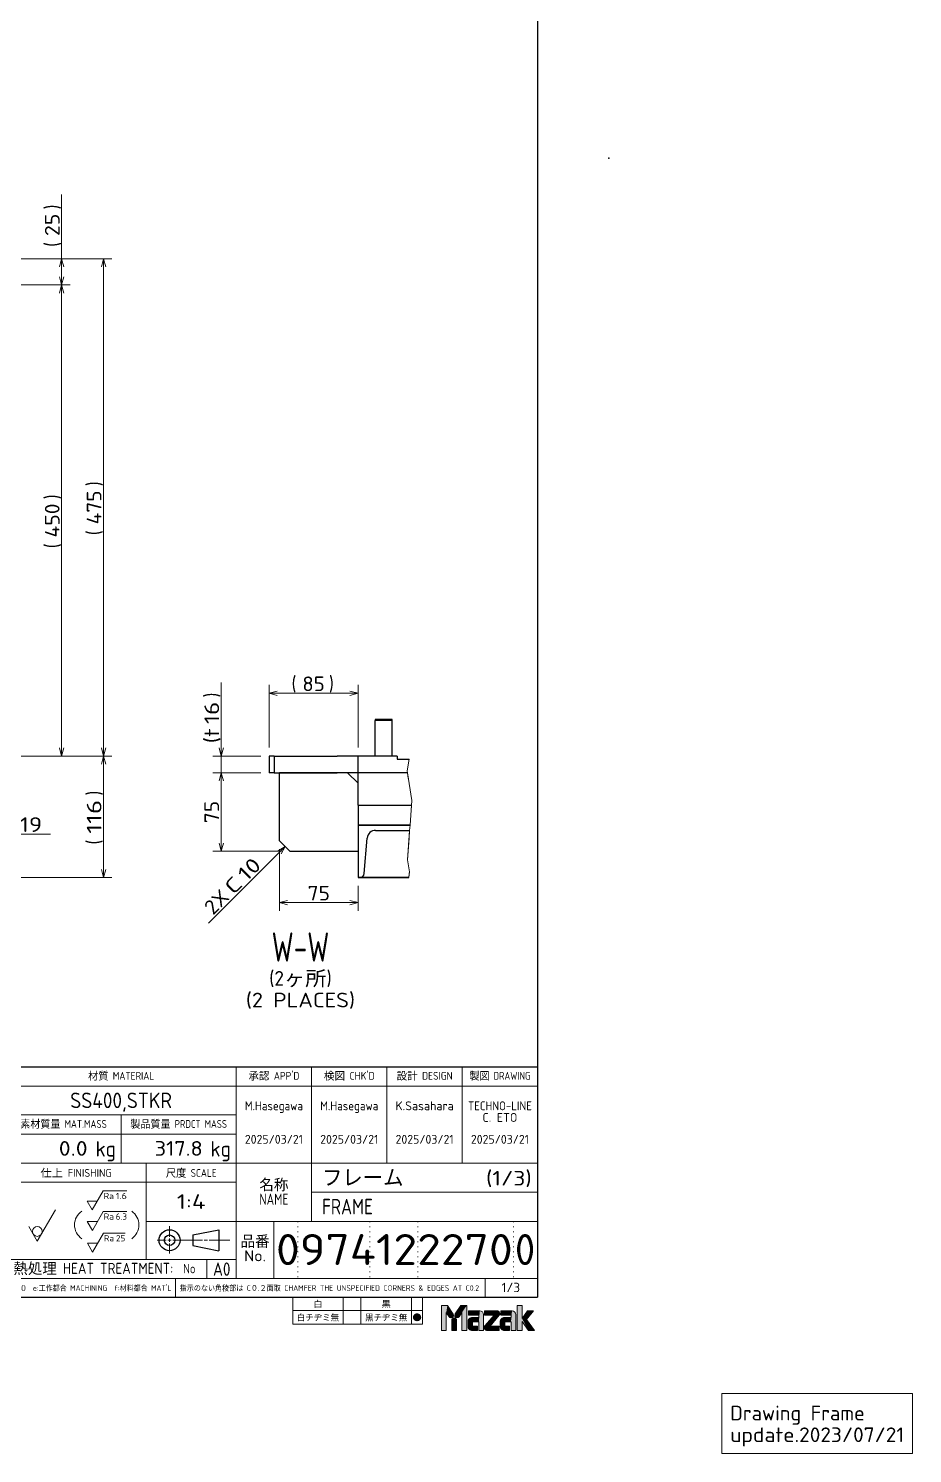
# Model space of a CAD drawing. Extents: x 0 to 1254, y -12 to 833.
# Drawn here: x 1042.4 to 1253.6, y -12.4 to 328 of the extents above; entities that cross this region are included whole.
import ezdxf
from ezdxf.enums import TextEntityAlignment as Align

# ---------------------------------------------------------------- set-up
doc = ezdxf.new("R2010")
doc.units = 0
doc.linetypes.add('DOT', pattern=[3.5, 0.5, -3])
doc.layers.get('0').update_dxf_attribs({"lineweight": 13})
doc.styles.get("Standard").update_dxf_attribs({"font": 'isocp.shx'})
doc.dimstyles.get("Standard").update_dxf_attribs({"dimtxt": 2.5, "dimasz": 2.5, "dimexe": 1.25, "dimexo": 0.625, "dimtad": 1, "dimcen": 2.5, "dimadec": 0, "dimazin": 0, "dimtfac": 1, "dimtmove": 0, "dimatfit": 0, "dimfxl": 1, "dimarcsym": 0})

# ---------------------------------------------------------------- blocks, each defined once
blk = doc.blocks.new('*D346')
at = {"color": 7, "lineweight": 13}
for p, q in [((1030.298402, 132.706496), (1030.298402, 147.456496)), ((994.798402, 142.456496), (1032.298402, 142.456496)), ((1030.298402, 140.081496), (1035.377503, 135.575028)), ((994.798402, 137.706496), (1032.298402, 137.706496)), ((1035.377503, 135.575028), (1047.652589, 135.575028))]:
    blk.add_line(p, q, dxfattribs=at)
for points in [[(1029.780763, 144.388348), (1030.298402, 142.456496), (1030.816041, 144.388348)], [(1030.816041, 135.774643), (1030.298402, 137.706496), (1029.780763, 135.774643)]]:
    blk.add_lwpolyline(points, dxfattribs=at)
for s, width, p, p2 in [('t', 1.09248, (1037.477601, 136.075028), (1039.298402, 136.075028)), ('19', 0.892365, (1040.298402, 136.075028), (1045.652589, 136.075028))]:
    blk.add_text(s, height=3.5, dxfattribs=dict(at, width=width)).set_placement(p, p2, align=Align.FIT)
blk = doc.blocks.new('*D365')
at = {"color": 7, "lineweight": 13}
for p, q in [((899.798402, 272.956496), (1062.298402, 272.956496)), ((1060.298402, 154.206496), (1060.298402, 272.956496)), ((909.798402, 154.206496), (1062.298402, 154.206496))]:
    blk.add_line(p, q, dxfattribs=at)
for points in [[(1060.816041, 271.024641), (1060.298402, 272.956496), (1059.780763, 271.024641)], [(1059.780763, 156.138346), (1060.298402, 154.206496), (1060.816041, 156.138346)]]:
    blk.add_lwpolyline(points, dxfattribs=at)
for s, p in [(')', (1059.798402, 218.64089)), ('(', (1059.798402, 206.944067))]:
    blk.add_text(s, height=3.5, rotation=90.000003, dxfattribs=at).set_placement(p)
at = {"color": 7, "lineweight": 13, "width": 0.854609}
blk.add_text('475', height=3.5, rotation=90, dxfattribs=at).set_placement((1059.798402, 209.522101), (1059.798402, 217.64089), align=Align.FIT)
blk = doc.blocks.new('*D366')
at = {"color": 7, "lineweight": 13}
for p, q in [((909.798402, 154.206496), (1062.298402, 154.206496)), ((1060.298402, 125.206496), (1060.298402, 154.206496)), ((972.298402, 125.206496), (1062.298402, 125.206496))]:
    blk.add_line(p, q, dxfattribs=at)
for points in [[(1060.816041, 152.274645), (1060.298402, 154.206496), (1059.780763, 152.274645)], [(1059.780763, 127.138347), (1060.298402, 125.206496), (1060.816041, 127.138347)]]:
    blk.add_lwpolyline(points, dxfattribs=at)
for s, p in [(')', (1059.798402, 144.765888)), ('(', (1059.798402, 133.069067))]:
    blk.add_text(s, height=3.5, rotation=90.000003, dxfattribs=at).set_placement(p)
at = {"color": 7, "lineweight": 13, "width": 0.854609}
blk.add_text('116', height=3.5, rotation=90, dxfattribs=at).set_placement((1059.798402, 135.647103), (1059.798402, 143.765888), align=Align.FIT)
blk = doc.blocks.new('*D367')
at = {"color": 7, "lineweight": 13}
for p, q in [((906.048402, 266.706496), (1052.298402, 266.706496)), ((1050.298402, 154.206496), (1050.298402, 266.706496)), ((909.798402, 154.206496), (1052.298402, 154.206496))]:
    blk.add_line(p, q, dxfattribs=at)
for points in [[(1050.816041, 264.774641), (1050.298402, 266.706496), (1049.780763, 264.774641)], [(1049.780763, 156.138346), (1050.298402, 154.206496), (1050.816041, 156.138346)]]:
    blk.add_lwpolyline(points, dxfattribs=at)
for s, p in [(')', (1049.798402, 215.51589)), ('(', (1049.798402, 203.819067))]:
    blk.add_text(s, height=3.5, rotation=90.000003, dxfattribs=at).set_placement(p)
at = {"color": 7, "lineweight": 13, "width": 0.854609}
blk.add_text('450', height=3.5, rotation=90, dxfattribs=at).set_placement((1049.798402, 206.397101), (1049.798402, 214.51589), align=Align.FIT)
blk = doc.blocks.new('*D368')
at = {"color": 7, "lineweight": 13}
for p, q in [((1050.298402, 266.706496), (1050.298402, 288.31346)), ((899.798402, 272.956496), (1052.298402, 272.956496)), ((906.048402, 266.706496), (1052.298402, 266.706496))]:
    blk.add_line(p, q, dxfattribs=at)
for points in [[(1050.816041, 271.024641), (1050.298402, 272.956496), (1049.780763, 271.024641)], [(1049.780763, 268.63835), (1050.298402, 266.706496), (1050.816041, 268.63835)]]:
    blk.add_lwpolyline(points, dxfattribs=at)
for s, p in [(')', (1049.798402, 284.735426)), ('(', (1049.798402, 275.803206))]:
    blk.add_text(s, height=3.5, rotation=90.000003, dxfattribs=at).set_placement(p)
at = {"color": 7, "lineweight": 13, "width": 0.868247}
blk.add_text('25', height=3.5, rotation=90, dxfattribs=at).set_placement((1049.798402, 278.381239), (1049.798402, 283.735426), align=Align.FIT)
blk = doc.blocks.new('*D382')
at = {"color": 7, "lineweight": 13}
for p, q in [((1099.843994, 156.206496), (1099.843994, 171.206496)), ((1121.093994, 156.206496), (1121.093994, 171.206496)), ((1099.843994, 169.206496), (1121.093994, 169.206496))]:
    blk.add_line(p, q, dxfattribs=at)
for points in [[(1101.775848, 169.724135), (1099.843994, 169.206496), (1101.775848, 168.688856)], [(1119.16214, 168.688856), (1121.093994, 169.206496), (1119.16214, 169.724135)]]:
    blk.add_lwpolyline(points, dxfattribs=at)
for s, p in [('(', (1105.213867, 169.706496)), (')', (1114.146088, 169.706496))]:
    blk.add_text(s, height=3.5, dxfattribs=at).set_placement(p)
at = {"color": 7, "lineweight": 13, "width": 0.868247}
blk.add_text('85', height=3.5, dxfattribs=at).set_placement((1107.791901, 169.706496), (1113.146088, 169.706496), align=Align.FIT)
blk = doc.blocks.new('*D383')
at = {"color": 7, "lineweight": 13}
for p, q in [((1102.343994, 131.956496), (1102.343994, 117.206496)), ((1121.093994, 123.206496), (1121.093994, 117.206496)), ((1102.343994, 119.206496), (1121.093994, 119.206496))]:
    blk.add_line(p, q, dxfattribs=at)
for points in [[(1104.275848, 119.724134), (1102.343994, 119.206496), (1104.275848, 118.688857)], [(1119.16214, 118.688857), (1121.093994, 119.206496), (1119.16214, 119.724134)]]:
    blk.add_lwpolyline(points, dxfattribs=at)
at = {"color": 7, "lineweight": 13, "width": 0.868247}
blk.add_text('75', height=3.5, dxfattribs=at).set_placement((1109.041901, 119.706496), (1114.396088, 119.706496), align=Align.FIT)
blk = doc.blocks.new('*D385')
at = {"color": 7, "lineweight": 13}
for p, q in [((1097.843994, 150.206496), (1086.403931, 150.206496)), ((1088.403931, 131.456496), (1088.403931, 150.206496)), ((1102.843994, 131.456496), (1086.403931, 131.456496))]:
    blk.add_line(p, q, dxfattribs=at)
for points in [[(1088.92157, 148.274643), (1088.403931, 150.206496), (1087.886292, 148.274643)], [(1087.886292, 133.388347), (1088.403931, 131.456496), (1088.92157, 133.388347)]]:
    blk.add_lwpolyline(points, dxfattribs=at)
at = {"color": 7, "lineweight": 13, "width": 0.868247}
blk.add_text('75', height=3.5, rotation=90, dxfattribs=at).set_placement((1087.903931, 138.1544), (1087.903931, 143.508591), align=Align.FIT)
blk = doc.blocks.new('*D386')
at = {"color": 7, "lineweight": 13}
for p, q in [((1088.403931, 145.206496), (1088.403931, 171.763048)), ((1097.843994, 154.206496), (1086.403931, 154.206496)), ((1097.843994, 150.206496), (1086.403931, 150.206496))]:
    blk.add_line(p, q, dxfattribs=at)
for points in [[(1087.886292, 156.138346), (1088.403931, 154.206496), (1088.92157, 156.138346)], [(1088.92157, 148.274643), (1088.403931, 150.206496), (1087.886292, 148.274643)]]:
    blk.add_lwpolyline(points, dxfattribs=at)
blk.add_text(')', height=3.5, rotation=90.000003, dxfattribs=at).set_placement((1087.903931, 168.185015))
for s, width, p, p2 in [('16', 0.868247, (1087.903931, 161.830824), (1087.903931, 167.185011)), ('(t', 0.893461, (1087.903931, 157.256979), (1087.903931, 160.830824))]:
    blk.add_text(s, height=3.5, rotation=90, dxfattribs=dict(at, width=width)).set_placement(p, p2, align=Align.FIT)

msp = doc.modelspace()

# ---------------------------------------------------------------- linework, layer by layer
at = {"color": 7, "lineweight": 25}
for p, q in [((1164, 816), (1164, 25)), ((1125.219, 162.9565), (1125.219, 162.7065)), ((1129.219, 162.9565), (1125.219, 162.9565)), ((1129.219, 162.7065), (1125.219, 162.7065)), ((1125.219, 154.2065), (1125.219, 162.7065)), ((1129.219, 162.7065), (1129.219, 162.9565)), ((1129.219, 154.2065), (1129.219, 162.7065)), ((1101.094, 154.2065), (1099.844, 154.2065)), ((1099.844, 154.2065), (1099.844, 150.2065)), ((1101.094, 154.2065), (1116.094, 154.2065)), ((1101.094, 154.2065), (1101.094, 150.2065)), ((1121.094, 154.2065), (1116.094, 154.2065)), ((1121.094, 150.2065), (1121.094, 154.2065)), ((1130.469, 154.2065), (1121.094, 154.2065)), ((1130.469, 154.2065), (1130.469, 153.4565)), ((1130.469, 153.4565), (1133.3203, 153.4565)), ((1101.094, 150.2065), (1099.844, 150.2065)), ((1101.094, 150.2065), (1116.094, 150.2065)), ((1118.594, 150.2065), (1102.344, 150.2065)), ((1102.344, 133.9565), (1102.344, 150.2065)), ((1121.094, 150.2065), (1116.094, 150.2065)), ((1121.094, 147.7065), (1118.594, 150.2065)), ((1132.8832, 150.2065), (1121.094, 150.2065)), ((1121.094, 142.4565), (1121.094, 150.2065)), ((1132.8832, 150.2065), (1121.094, 150.2065)), ((1121.094, 142.4565), (1121.094, 150.2065)), ((1121.094, 142.4565), (1121.094, 137.7065)), ((1121.094, 142.4565), (1133.8934, 142.4565)), ((1121.094, 137.7065), (1133.5259, 137.7065)), ((1121.094, 137.7065), (1121.094, 125.2065)), ((1133.5259, 137.7065), (1121.094, 137.7065)), ((1125.2585, 136.4562), (1125.2938, 136.4565)), ((1125.2938, 136.4565), (1133.4291, 136.4565)), ((1125.2938, 136.4565), (1133.4291, 136.4565)), ((1102.344, 133.9565), (1104.844, 131.4565)), ((1122.5567, 126.1193), (1123.3014, 134.6308)), ((1122.5567, 126.1193), (1123.3014, 134.6308)), ((1104.844, 131.4565), (1121.094, 131.4565)), ((1133.2587, 125.2065), (1121.094, 125.2065)), ((1121.094, 125.2065), (1133.2587, 125.2065)), ((1121.094, 125.2065), (1121.5605, 125.2065)), ((1121.094, 125.2065), (1121.5605, 125.2065)), ((1121.5605, 125.2065), (1133.2587, 125.2065)), ((957, 80), (1164, 80)), ((1081.6228, 39.8228), (1087.8108, 41.0726)), ((1087.8108, 41.0726), (1087.8108, 36.0729)), ((1081.6228, 39.8228), (1081.6228, 37.3228)), ((1081.6228, 37.3228), (1087.8108, 36.0729)), ((40, 25), (1164, 25))]:
    msp.add_line(p, q, dxfattribs=at)
at = {"color": 7, "lineweight": 13}
for p, q in [((1133.3203, 153.4565), (1132.8011, 150.7047)), ((1132.8832, 150.2065), (1132.8011, 150.7047)), ((1132.8832, 150.2065), (1133.9785, 143.5562)), ((1132.8832, 150.2065), (1133.1019, 148.8785)), ((1133.9785, 143.5562), (1133.5259, 137.7065)), ((1133.8934, 142.4565), (1133.5259, 137.7065)), ((1133.4291, 136.4565), (1132.8853, 129.4276)), ((1133.4291, 136.4565), (1133.2879, 134.6308)), ((1133.5259, 137.7065), (1133.4291, 136.4565)), ((1133.5259, 137.7065), (1133.4291, 136.4565)), ((1133.2879, 134.6308), (1132.8853, 129.4276)), ((1103.7168, 132.5837), (1085.4042, 114.2711)), ((1132.8853, 129.4276), (1133.3615, 126.5358)), ((1132.8853, 129.4276), (1133.3615, 126.5358)), ((1133.2587, 125.2065), (1133.3615, 126.5358)), ((1133.2587, 125.2065), (1133.3293, 126.1193)), ((1133.3293, 126.1193), (1133.3615, 126.5358)), ((1092, 80), (1092, 29.4)), ((1110, 80), (1110, 43.0632)), ((1128, 80), (1128, 57)), ((1146, 80), (1146, 57)), ((957, 75.4), (1164, 75.4)), ((1037, 68.5), (1092, 68.5)), ((1064.5, 68.5), (1064.5, 57)), ((1037, 63.9), (1092, 63.9)), ((957, 57), (1164, 57)), ((1070.5, 57), (1070.5, 34)), ((957, 52.4), (1092, 52.4)), ((1057.6182, 45.8386), (1056.4058, 47.9386)), ((1056.4058, 47.9386), (1058.8306, 47.9386)), ((1057.6182, 45.8386), (1060.2162, 50.3386)), ((1060.2162, 50.3386), (1065.8838, 50.3386)), ((1110, 50.0316), (1164, 50.0316)), ((1044.4714, 38.3342), (1048.8015, 45.8342)), ((1057.6291, 40.9283), (1060.2272, 45.4283)), ((1060.2272, 45.4283), (1065.8948, 45.4283)), ((1044.4714, 38.3342), (1042.4507, 41.8342)), ((1057.6291, 40.9283), (1056.4167, 43.0283)), ((1056.4167, 43.0283), (1058.8416, 43.0283)), ((1070.5, 43.0632), (1164, 43.0632)), ((1076.0729, 41.9649), (1076.0729, 39.3728)), ((1101, 43.0632), (1101, 29.4)), ((1057.6781, 35.7478), (1056.4657, 37.8478)), ((1056.4657, 37.8478), (1058.8905, 37.8478)), ((1057.6781, 35.7478), (1060.2761, 40.2478)), ((1060.2761, 40.2478), (1065.4928, 40.2478)), ((1073.1283, 38.5728), (1075.2734, 38.5728)), ((1075.674, 38.5728), (1076.4718, 38.5728)), ((1076.0729, 38.9728), (1076.0729, 38.1728)), ((1076.0729, 37.7728), (1076.0729, 35.3649)), ((1076.8723, 38.5728), (1083.9168, 38.5728)), ((1084.3168, 38.5728), (1085.1168, 38.5728)), ((1085.5168, 38.5728), (1090.5115, 38.5728)), ((957, 34), (1092, 34)), ((1085, 34), (1085, 29.4)), ((957, 29.4), (1164, 29.4)), ((1077.5, 29.4), (1077.5, 25)), ((1151.4404, 29.4), (1151.4404, 25)), ((1105.4877, 25.0002), (1136.5339, 25.0002)), ((1105.4877, 25.0002), (1105.4877, 18.5609)), ((1117.5629, 25.0002), (1117.5629, 18.5609)), ((1121.7825, 25.0002), (1121.7825, 18.5609)), ((1133.8577, 25.0002), (1133.8577, 18.5609)), ((1136.5339, 25.0002), (1136.5339, 18.5609)), ((1105.4877, 21.7806), (1136.5339, 21.7806)), ((1105.4877, 18.5609), (1136.5339, 18.5609))]:
    msp.add_line(p, q, dxfattribs=at)
at = {"color": 7, "linetype": 'DOT', "lineweight": 13, "ltscale": 0.34158}
for p, q in [((1106.7273, 43.0632), (1106.7273, 29.4)), ((1123.9089, 43.0632), (1123.9089, 29.4)), ((1135.3633, 43.0632), (1135.3633, 29.4)), ((1158.2724, 43.0632), (1158.2724, 29.4))]:
    msp.add_line(p, q, dxfattribs=at)
at = {"color": 20, "lineweight": 13}
for p, q in [((1141.0377, 23), (1142.4378, 23)), ((1141.0377, 23), (1141.0377, 17)), ((1142.1839, 21.3199), (1142.1838, 17)), ((1142.1839, 21.3199), (1142.8753, 20.2878)), ((1142.4378, 23), (1143.8309, 20.9204)), ((1144.32, 20.9688), (1145.6775, 23)), ((1145.2305, 20.2738), (1145.9315, 21.3201)), ((1145.6775, 23), (1147.0778, 23)), ((1145.9315, 21.3201), (1145.9317, 17)), ((1147.0778, 23), (1147.0778, 17)), ((1147.5044, 21.7192), (1147.5044, 20.708)), ((1147.5044, 21.7192), (1150.201, 21.7192)), ((1147.5044, 20.708), (1149.965, 20.708)), ((1149.965, 20.708), (1149.965, 20.135)), ((1151.0774, 20.8428), (1151.0774, 17)), ((1151.3445, 21.7192), (1154.3254, 21.7193)), ((1151.3445, 21.7192), (1151.3445, 20.708)), ((1151.3445, 20.708), (1153.6255, 20.708)), ((1151.4672, 18.2185), (1153.6255, 20.708)), ((1152.6871, 18.0112), (1154.8369, 20.6404)), ((1155.1844, 21.7192), (1155.1844, 20.708)), ((1155.1844, 21.7192), (1157.881, 21.7192)), ((1155.1844, 20.708), (1157.6451, 20.708)), ((1157.6451, 20.708), (1157.6451, 20.135)), ((1158.7574, 20.8428), (1158.7574, 17)), ((1159.1244, 23), (1160.2705, 23)), ((1159.1244, 23), (1159.1244, 17)), ((1160.2705, 23), (1160.2705, 19.8989)), ((1161.6187, 21.7192), (1160.2705, 19.8989)), ((1161.3245, 19.6033), (1162.9918, 21.7192)), ((1161.6187, 21.7192), (1162.9918, 21.7192)), ((1143.4847, 19.3933), (1143.4847, 17)), ((1144.6308, 19.3933), (1144.6308, 17)), ((1147.3695, 19.1238), (1147.3695, 18.0112)), ((1148.3808, 20.135), (1149.965, 20.135)), ((1148.4819, 19.1238), (1148.4819, 18.0112)), ((1148.4819, 19.1238), (1149.965, 19.1238)), ((1148.4819, 18.0112), (1149.628, 18.0112)), ((1149.628, 18.0112), (1149.628, 17)), ((1149.965, 19.1238), (1149.965, 17)), ((1152.6871, 18.0112), (1154.85, 18.0112)), ((1154.85, 18.0112), (1154.85, 17)), ((1155.0496, 19.1238), (1155.0496, 18.0112)), ((1156.0608, 20.135), (1157.6451, 20.135)), ((1156.1619, 19.1238), (1156.1619, 18.0112)), ((1156.1619, 19.1238), (1157.6451, 19.1238)), ((1156.1619, 18.0112), (1157.308, 18.0112)), ((1157.308, 18.0112), (1157.308, 17)), ((1157.6451, 19.1238), (1157.6451, 17)), ((1161.8209, 16.9999), (1160.2704, 19.1572)), ((1160.2704, 19.1572), (1160.2705, 17)), ((1163.2367, 17), (1161.3245, 19.6033)), ((1141.0377, 17), (1142.1838, 17)), ((1143.4847, 17), (1144.6308, 17)), ((1145.9317, 17), (1147.0778, 17)), ((1148.3808, 17), (1149.628, 17)), ((1149.965, 17), (1151.0774, 17)), ((1152.0055, 17.0002), (1154.85, 17)), ((1156.0608, 17), (1157.308, 17)), ((1157.6451, 17), (1158.7574, 17)), ((1159.1244, 17), (1160.2705, 17)), ((1161.8209, 16.9999), (1163.2367, 17))]:
    msp.add_line(p, q, dxfattribs=at)
at = {"color": 7, "lineweight": 13}
msp.add_lwpolyline([(1102.7168, 130.8516), (1103.7168, 132.5837), (1101.9848, 131.5837)], dxfattribs=at)
msp.add_lwpolyline([(1208, -12.3584), (1208, 2), (1253.5549, 2), (1253.5549, -12.3584)], close=True, dxfattribs=at)
for centre, radius in [((1181, 297), 0.1), ((1044.4714, 40.6675), 1.1667)]:
    msp.add_circle(centre, radius, dxfattribs=at)
at = {"color": 7, "lineweight": 25}
for radius in [2.5, 1.25]:
    msp.add_circle((1076.0729, 38.5728), radius, dxfattribs=at)
for centre, radius, start, end in [((1125.2938, 134.4565), 2, 90, 175), ((1125.2938, 134.4565), 2, 144.782626, 159.022055), ((1121.5605, 126.2065), 1, 270, 355), ((1121.5605, 126.2065), 1, 270.000009, 354.999992)]:
    msp.add_arc(centre, radius, start, end, dxfattribs=at)
at = {"color": 7, "lineweight": 13}
for centre, start, end in [((1057.3712, 42.228), 124.824489, 235.175511), ((1064.7438, 42.228), 304.824489, 55.175511)]:
    msp.add_arc(centre, 4.0006, start, end, dxfattribs=at)
at = {"color": 20, "lineweight": 13}
for centre, radius, start, end in [((1143.3514, 20.6067), 0.573, 213.815388, 33.194798), ((1144.7641, 20.6067), 0.573, 140.807818, 324.488928), ((1150.201, 20.8428), 0.8764, 0.000469, 89.998683), ((1154.3254, 21.0586), 0.6607, 320.728247, 90.000538), ((1157.881, 20.8428), 0.8764, 0.000014, 89.998683), ((1144.0577, 19.3933), 0.573, 0.000622, 180.000108), ((1148.3808, 19.1238), 1.0112, 89.999862, 180), ((1148.3808, 18.0112), 1.0112, 180, 270.000138), ((1152.0055, 17.7283), 0.7281, 137.676104, 269.996315), ((1156.0608, 19.1238), 1.0112, 89.999862, 180), ((1156.0608, 18.0112), 1.0112, 180, 270.000175)]:
    msp.add_arc(centre, radius, start, end, dxfattribs=at)
at = {"color": 20, "lineweight": 5}
for points in [[(1142.184, 21.3199), (1142.1837, 17), (1142.4377, 23), (1141.0377, 17)], [(1142.4377, 23), (1141.0377, 17), (1141.0377, 23)], [(1142.184, 21.3199), (1142.4377, 23), (1142.8752, 20.2878)], [(1143.8309, 20.9204), (1142.8752, 20.2878), (1142.4377, 23)], [(1143.8309, 20.9204), (1143.3021, 20.0358), (1142.8752, 20.2878), (1143.0601, 20.1132)], [(1143.8309, 20.9204), (1143.7657, 20.2109), (1143.3021, 20.0358), (1143.5538, 20.0706)], [(1143.8309, 20.9204), (1143.9194, 20.6822), (1143.7657, 20.2109), (1143.8962, 20.4291)], [(1144.2064, 20.475), (1144.2057, 20.7351), (1144.3221, 20.242), (1144.3199, 20.9688)], [(1145.6775, 23), (1144.5289, 20.0841), (1144.3199, 20.9688), (1144.3221, 20.242)], [(1145.6775, 23), (1145.0353, 20.1019), (1144.5289, 20.0841), (1144.7842, 20.034)], [(1145.6775, 23), (1145.2306, 20.2738), (1145.0353, 20.1019)], [(1147.0778, 23), (1145.9315, 21.3201), (1145.6775, 23), (1145.2306, 20.2738)], [(1147.0778, 17), (1145.9318, 17), (1147.0778, 23), (1145.9315, 21.3201)], [(1150.201, 21.7192), (1149.965, 20.135), (1147.5044, 20.708), (1149.965, 20.708)], [(1150.201, 21.7192), (1147.5044, 20.708), (1147.5044, 21.7192)], [(1150.201, 21.7192), (1149.965, 19.1238), (1149.965, 20.135), (1148.4818, 19.1238)], [(1151.0774, 17), (1149.965, 17), (1150.201, 21.7192), (1149.965, 19.1238)], [(1151.0774, 17), (1150.201, 21.7192), (1150.7162, 21.5518), (1150.4718, 21.6763)], [(1151.0774, 17), (1150.7162, 21.5518), (1151.0345, 21.1136), (1150.91, 21.3579)], [(1151.0774, 17), (1151.0345, 21.1136), (1151.0774, 20.8428)], [(1151.3396, 17.434), (1151.4673, 18.2185), (1151.4988, 17.2055), (1153.6255, 20.708)], [(1154.3254, 21.7193), (1153.6255, 20.708), (1151.3445, 21.7192), (1151.3445, 20.708)], [(1153.6255, 20.708), (1151.7322, 17.0535), (1151.4988, 17.2055)], [(1152.6871, 18.0112), (1152.0055, 17.0002), (1153.6255, 20.708), (1151.7322, 17.0535)], [(1152.6871, 18.0112), (1153.6255, 20.708), (1154.8369, 20.6404)], [(1154.3254, 21.7193), (1154.568, 21.6731), (1153.6255, 20.708), (1154.8369, 20.6404)], [(1154.568, 21.6731), (1154.7767, 21.5411), (1154.8369, 20.6404), (1154.9224, 21.3416)], [(1154.8369, 20.6404), (1154.9224, 21.3416), (1154.9547, 20.8574), (1154.9846, 21.1026)], [(1157.8811, 21.7192), (1157.645, 20.135), (1155.1844, 20.708), (1157.645, 20.708)], [(1157.8811, 21.7192), (1155.1844, 20.708), (1155.1844, 21.7192)], [(1157.8811, 21.7192), (1157.645, 19.1238), (1157.645, 20.135), (1156.1619, 19.1238)], [(1158.7574, 17), (1157.645, 17), (1157.8811, 21.7192), (1157.645, 19.1238)], [(1158.7574, 17), (1157.8811, 21.7192), (1158.3961, 21.5518), (1158.1519, 21.6763)], [(1158.7574, 17), (1158.3961, 21.5518), (1158.7145, 21.1136), (1158.5901, 21.3579)], [(1158.7574, 17), (1158.7145, 21.1136), (1158.7574, 20.8428)], [(1160.2704, 19.1572), (1160.2705, 17), (1160.2705, 23), (1159.1244, 17)], [(1160.2705, 23), (1159.1244, 17), (1159.1244, 23)], [(1160.2704, 19.1572), (1160.2705, 23), (1161.8209, 16.9999), (1160.2705, 19.8989)], [(1161.3245, 19.6033), (1160.2705, 19.8989), (1162.9918, 21.7192), (1161.6187, 21.7192)], [(1144.6307, 17), (1143.5414, 19.6419), (1143.4847, 17), (1143.4847, 19.3933)], [(1144.6307, 17), (1143.9302, 19.952), (1143.5414, 19.6419), (1143.7004, 19.8413)], [(1144.6307, 17), (1144.415, 19.8413), (1143.9302, 19.952), (1144.1852, 19.952)], [(1144.6307, 17), (1144.6307, 19.3933), (1144.415, 19.8413), (1144.574, 19.6419)], [(1147.3695, 18.0112), (1147.4191, 19.4363), (1147.4191, 17.6987), (1147.5626, 19.7182)], [(1147.4191, 19.4363), (1147.3695, 18.0112), (1147.3695, 19.1238)], [(1147.4191, 17.6987), (1147.5626, 19.7182), (1147.5626, 17.4168), (1147.7864, 19.9419)], [(1147.5626, 17.4168), (1147.7864, 19.9419), (1147.7864, 17.1931), (1148.0682, 20.0855)], [(1147.7864, 17.1931), (1148.0682, 20.0855), (1148.0682, 17.0495), (1148.3807, 20.135)], [(1148.0682, 17.0495), (1148.3807, 20.135), (1148.3807, 17)], [(1148.4818, 18.0112), (1148.3807, 17), (1148.4818, 19.1238), (1148.3807, 20.135)], [(1148.4818, 19.1238), (1148.3807, 20.135), (1149.965, 20.135)], [(1149.6279, 18.0112), (1149.6279, 17), (1148.4818, 18.0112), (1148.3807, 17)], [(1151.2778, 17.7056), (1151.3225, 17.9805), (1151.3396, 17.434), (1151.4673, 18.2185)], [(1154.85, 18.0112), (1154.85, 17), (1152.6871, 18.0112), (1152.0055, 17.0002)], [(1155.0496, 18.0112), (1155.0991, 19.4363), (1155.0991, 17.6987), (1155.2427, 19.7182)], [(1155.0991, 19.4363), (1155.0496, 18.0112), (1155.0496, 19.1238)], [(1155.0991, 17.6987), (1155.2427, 19.7182), (1155.2427, 17.4168), (1155.4664, 19.9419)], [(1155.2427, 17.4168), (1155.4664, 19.9419), (1155.4664, 17.1931), (1155.7483, 20.0855)], [(1155.4664, 17.1931), (1155.7483, 20.0855), (1155.7483, 17.0495), (1156.0608, 20.135)], [(1155.7483, 17.0495), (1156.0608, 20.135), (1156.0608, 17)], [(1156.1619, 18.0112), (1156.0608, 17), (1156.1619, 19.1238), (1156.0608, 20.135)], [(1156.1619, 19.1238), (1156.0608, 20.135), (1157.645, 20.135)], [(1157.308, 18.0112), (1157.308, 17), (1156.1619, 18.0112), (1156.0608, 17)], [(1161.3245, 19.6033), (1163.2367, 17), (1160.2705, 19.8989), (1161.8209, 16.9999)]]:
    msp.add_solid(points, dxfattribs=at)

# ---------------------------------------------------------------- texts
at = {"color": 7, "lineweight": 13}
for s, rotation, width, p, p2 in [('10', 45.000036, 0.868247, (1094.469, 124.0429), (1098.255, 127.8289)), ('C', 45.000132, 1.146433, (1091.3299, 120.9039), (1093.7619, 123.3358)), ('2X', 45.000016, 0.953546, (1086.4649, 116.0388), (1090.6228, 120.1968))]:
    msp.add_text(s, height=3.5, rotation=rotation, dxfattribs=dict(at, width=width)).set_placement(p, p2, align=Align.FIT)
for s, height, width, p, p2 in [('W-W', 7, 0.574359, (1100.4507, 105.108), (1114.2353, 105.108)), ('(2ヶ所)', 3.5, 1.121315, (1099.8676, 99.3648), (1114.8185, 99.3648)), ('(2 PLACES)', 3.5, 0.864465, (1094.304, 94.1856), (1120.382, 94.1856)), ('材質 MATERIAL', 1.852, 0.909643, (1056.5981, 76.9106), (1072.4019, 76.9106)), ("承認 APP'D", 1.852, 0.950665, (1094.9216, 76.9106), (1107.0784, 76.9106)), ("検図 CHK'D", 1.852, 0.925144, (1112.9216, 76.9106), (1125.0784, 76.9106)), ('設計 DESIGN', 1.852, 0.924581, (1130.3138, 76.9106), (1143.6863, 76.9106)), ('製図 DRAWING', 1.852, 0.875211, (1147.7059, 76.9106), (1162.2939, 76.9106)), ('SS400,STKR', 3.704, 0.745116, (1052.3433, 70.1211), (1076.6567, 70.1211)), ('M.Hasegawa', 2.116, 0.745115, (1094.0552, 69.6127), (1107.9448, 69.6127)), ('M.Hasegawa', 2.116, 0.745115, (1112.0552, 69.6127), (1125.9448, 69.6127)), ('K.Sasahara', 2.116, 0.801432, (1130.0552, 69.6127), (1143.9448, 69.6127)), ('TECHNO-LINE', 2.116, 0.715238, (1147.3607, 69.6127), (1162.6393, 69.6127)), ('C. ETO', 2.116, 0.780257, (1150.8331, 66.8348), (1159.1669, 66.8348)), ('素材質量 MAT.MASS', 1.852, 0.976408, (1040.4167, 65.4106), (1061.0831, 65.4106)), ('製品質量 PRDCT MASS', 1.852, 0.893883, (1066.7012, 65.4106), (1089.799, 65.4106)), ('0.0', 3.5, 0.879872, (1049.6077, 58.7513), (1056.5, 58.7513)), ('kg', 3.704, 0.861536, (1058.4075, 58.5421), (1063.2701, 58.5421)), ('317.8', 3.5, 0.792219, (1072.5128, 58.7513), (1084, 58.7513)), ('kg', 3.704, 0.861536, (1085.8574, 58.5421), (1090.7201, 58.5421)), ('2025/03/21', 2.116, 0.706904, (1094.0552, 61.6127), (1107.9448, 61.6127)), ('2025/03/21', 2.116, 0.706904, (1112.0552, 61.6127), (1125.9448, 61.6127)), ('2025/03/21', 2.116, 0.706904, (1130.0552, 61.6127), (1143.9448, 61.6127)), ('2025/03/21', 2.116, 0.706904, (1148.0552, 61.6127), (1161.9448, 61.6127)), ('仕上 FINISHING', 1.852, 0.950663, (1045.24, 53.7106), (1062.2594, 53.7106)), ('尺度 SCALE', 1.852, 0.918976, (1075.1716, 53.7106), (1087.3284, 53.7106)), ('フレーム', 3.704, 1.598221, (1112.5, 51.7211), (1131.9508, 51.7211)), ('(1/3)', 3.5, 0.762196, (1151.6722, 51.6324), (1162.597, 51.6324)), ('名称', 2.645, 1.670863, (1097.5276, 50.5159), (1104.4724, 50.5159)), ('Ra', 1.5, 0.95086, (1060.3181, 48.3886), (1062.7632, 48.3886)), ('1.6', 1.5, 0.795478, (1063.2133, 48.3886), (1065.8838, 48.3886)), ('1:4', 3.5, 0.861542, (1077.8038, 46.0513), (1084.6962, 46.0513)), ('NAME', 2.645, 0.680722, (1097.5276, 47.0435), (1104.4724, 47.0435)), ('FRAME', 3.704, 0.703298, (1112.5, 44.7527), (1124.6567, 44.7527)), ('Ra', 1.5, 0.95086, (1060.3291, 43.4783), (1062.7742, 43.4783)), ('6.3', 1.5, 0.795478, (1063.2242, 43.4783), (1065.8948, 43.4783)), ('Ra', 1.5, 0.95086, (1060.3781, 38.2978), (1062.8231, 38.2978)), ('25', 1.5, 0.83985, (1063.2732, 38.2978), (1065.4928, 38.2978)), ('品番', 2.645, 1.670863, (1093.0276, 37.0159), (1099.9724, 37.0159)), ('0974122270', 7.4, 0.814854, (1101.5, 32.6513), (1158.0664, 32.6513)), ('0', 7.4, 0.810857, (1158.5713, 32.6513), (1163.4287, 32.6513)), ('No.', 2.645, 0.87987, (1093.8958, 33.5435), (1099.1044, 33.5435)), ('熱処理 HEAT TREATMENT:', 2.645, 0.871442, (1038.7611, 30.5335), (1076.9576, 30.5335)), ('No', 2.24, 0.725495, (1079.3297, 30.6728), (1082.2704, 30.6728)), ('A0', 3.175, 0.787694, (1086.4553, 30.0949), (1090.6235, 30.0949)), ("変更種類 MOD.TYPE  a:注文先指示 SUPPLIER  b:設計変更 DESIGN c:誤記 ERROR  d:記入漏 MISSING INFO  e:工作都合 MACHINING  f:材料都合 MAT'L", 1.35, 0.926525, (958, 26.4832), (1076.5291, 26.4832)), ('指示のない角稜部は C０.２面取 CHAMFER THE UNSPECIFIED CORNERS & EDGES AT C0.2', 1.35, 0.906703, (1078.5, 26.4832), (1150.0194, 26.4832)), ('1/3', 2.24, 0.700922, (1155.4062, 26.1728), (1159.8174, 26.1728)), ('白', 1.5, 2.071631, (1110.4154, 22.5927), (1112.635, 22.5927)), ('黒', 1.5, 2.071631, (1126.7102, 22.5927), (1128.9298, 22.5927)), ('白チヂミ無', 1.5, 1.621296, (1106.4877, 19.3731), (1116.5629, 19.3731)), ('黒チヂミ無', 1.5, 1.621296, (1122.7825, 19.3731), (1132.8577, 19.3731)), ('●', 1.5, 2.071631, (1134.0859, 19.3731), (1136.3055, 19.3731)), ('Drawing Frame', 3.5, 0.81386, (1210, -4.4509), (1242.1475, -4.4509)), ('update.2023/07/21', 3.5, 0.801703, (1210, -9.6301), (1251.5549, -9.6301))]:
    msp.add_text(s, height=height, dxfattribs=dict(at, width=width)).set_placement(p, p2, align=Align.FIT)

# ---------------------------------------------------------------- dimensions: what is measured, and where the dimension line sits
at = {"lineweight": 0}
for base, p1, p2, angle, text, picture, middle, dimtype in [((1050.2984, 266.7065), (897.7984, 272.9565), (904.0484, 266.7065), 270, '(<>)', '*D368', (1050.2984, 281.0583), 160), ((1060.2984, 272.9565), (907.7984, 154.2065), (897.7984, 272.9565), 90, '(<>)', '*D365', (1060.2984, 213.5815), 160), ((1050.2984, 154.2065), (904.0484, 266.7065), (907.7984, 154.2065), 270, '(<>)', '*D367', (1050.2984, 210.4565), 160), ((1121.094, 169.2065), (1099.844, 154.2065), (1121.094, 154.2065), 0, '(<>)', '*D382', (1110.469, 169.2065), 161), ((1088.4039, 150.2065), (1099.844, 154.2065), (1099.844, 150.2065), 270, '(t<>)', '*D386', (1088.4039, 163.51), 161), ((1060.2984, 154.2065), (970.2984, 125.2065), (907.7984, 154.2065), 90, '(<>)', '*D366', (1060.2984, 139.7065), 160), ((1030.2984, 142.4565), (992.7984, 137.7065), (992.7984, 142.4565), 90, 't<>', '*D346', (1030.2984, 137.825), 161)]:
    dim = msp.add_linear_dim(base=base, p1=p1, p2=p2, angle=angle, text=text, dimstyle='STANDARD', override={"dimlfac": 4}, dxfattribs=at)
    dim.commit()
    dim.dimension.update_dxf_attribs({"geometry": picture, "text_midpoint": middle, "dimtype": dimtype})
for base, p1, p2, angle, picture, middle in [((1088.4039, 131.4565), (1099.844, 150.2065), (1104.844, 131.4565), 270, '*D385', (1088.4039, 140.8315)), ((1102.344, 119.2065), (1121.094, 125.2065), (1102.344, 133.9565), 180, '*D383', (1111.719, 119.2065))]:
    dim = msp.add_linear_dim(base=base, p1=p1, p2=p2, angle=angle, dimstyle='STANDARD', override={"dimlfac": 4}, dxfattribs=at)
    dim.commit()
    dim.dimension.update_dxf_attribs({"geometry": picture, "text_midpoint": middle, "dimtype": 160})

doc.saveas('drawing.dxf')
